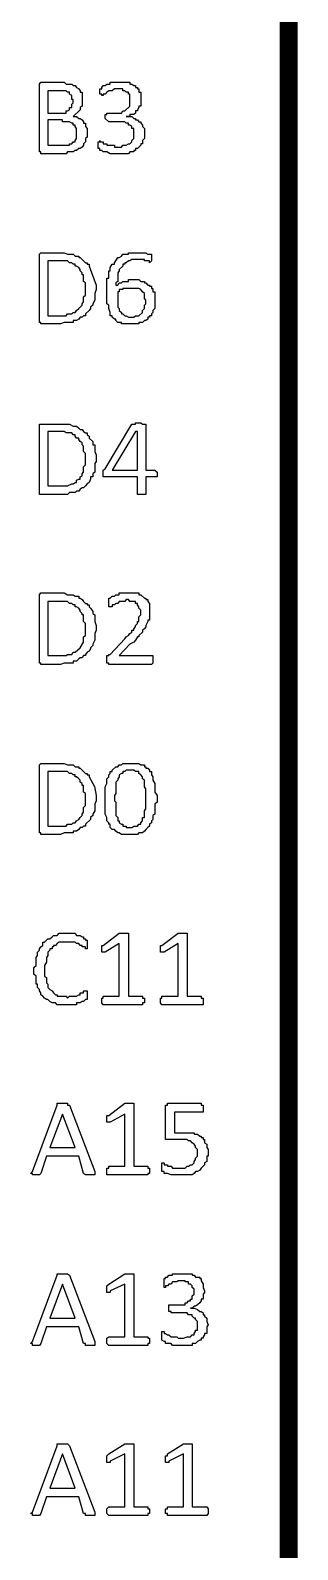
# Model space of a CAD drawing. Extents: x 0.35 to 4.98, y 3.96 to 9.44.
# Drawn here: x 4.067 to 4.258, y 4.852 to 5.938 of the extents above; entities that cross this region are included whole.
import ezdxf

# ---------------------------------------------------------------- set-up
doc = ezdxf.new("R2010")
doc.units = 0
doc.layers.get('0').update_dxf_attribs({"linetype": 'CONTINUOUS'})

msp = doc.modelspace()

# ---------------------------------------------------------------- linework, layer by layer
at = {"color": 214, "const_width": 0.01271}
msp.add_lwpolyline([(4.25206, 4.3201), (4.25206, 8.9655)], dxfattribs=at)
at = {"color": 94}
for points in [[(4.10796, 5.86426), (4.10796, 5.86139), (4.10693, 5.8604), (4.10693, 5.85801), (4.10547, 5.85661), (4.10547, 5.85563), (4.10444, 5.85422), (4.10297, 5.85325), (4.10194, 5.85325), (4.10047, 5.85183), (4.09944, 5.85183), (4.09799, 5.85086), (4.09397, 5.85086), (4.09293, 5.84939), (4.07497, 5.84939), (4.07497, 5.85086), (4.07394, 5.85086), (4.07394, 5.89914), (4.07497, 5.90061), (4.09147, 5.90061), (4.09293, 5.89914), (4.09694, 5.89914), (4.09799, 5.89822), (4.09944, 5.89822), (4.10047, 5.89675), (4.10194, 5.89583), (4.10297, 5.89437), (4.10297, 5.89344), (4.10444, 5.89344), (4.10444, 5.8834), (4.10297, 5.88243), (4.10297, 5.88097), (4.09799, 5.87619), (4.10047, 5.87619), (4.10194, 5.87478), (4.10297, 5.87478), (4.10444, 5.87381), (4.10547, 5.87239), (4.10547, 5.87142), (4.10693, 5.87142), (4.10693, 5.86903), (4.10796, 5.86757), (4.10796, 5.86426)], [(4.09799, 5.88721), (4.09799, 5.88818), (4.09694, 5.88818), (4.09694, 5.89106), (4.09543, 5.89199), (4.09543, 5.89344), (4.09397, 5.89344), (4.09293, 5.89437), (4.07997, 5.89437), (4.07997, 5.87858), (4.09293, 5.87858), (4.09293, 5.88004), (4.09397, 5.88004), (4.09543, 5.88097), (4.09543, 5.88243), (4.09694, 5.88243), (4.09694, 5.88482), (4.09799, 5.88579), (4.09799, 5.88721)], [(4.10047, 5.86426), (4.10047, 5.86757), (4.09944, 5.86903), (4.09944, 5.87001), (4.09799, 5.87001), (4.09799, 5.87142), (4.09694, 5.87142), (4.09543, 5.87239), (4.09044, 5.87239), (4.09044, 5.87381), (4.07997, 5.87381), (4.07997, 5.85563), (4.09543, 5.85563), (4.09543, 5.85661), (4.09694, 5.85661), (4.09799, 5.85801), (4.09944, 5.85801), (4.09944, 5.859), (4.10047, 5.8604), (4.10047, 5.86426)], [(4.11447, 5.75472), (4.11447, 5.75233), (4.11344, 5.74946), (4.11344, 5.74468), (4.11197, 5.74224), (4.11197, 5.74132), (4.11046, 5.73986), (4.11046, 5.73893), (4.10949, 5.73747), (4.10693, 5.73508), (4.10693, 5.73367), (4.10547, 5.73367), (4.10444, 5.73269), (4.10297, 5.73269), (4.10194, 5.73128), (4.10047, 5.73031), (4.09799, 5.73031), (4.09799, 5.72889), (4.09147, 5.72889), (4.08897, 5.72792), (4.07497, 5.72792), (4.07497, 5.72889), (4.07394, 5.72889), (4.07394, 5.77767), (4.07497, 5.77864), (4.09147, 5.77864), (4.09397, 5.77767), (4.09799, 5.77767), (4.09944, 5.77626), (4.10194, 5.77626), (4.10194, 5.77528), (4.10297, 5.77528), (4.10444, 5.77382), (4.10547, 5.77289), (4.10693, 5.77143), (4.10796, 5.77143), (4.10796, 5.77051), (4.10949, 5.77051), (4.10949, 5.76904), (4.11447, 5.75564), (4.11447, 5.75472)], [(4.15647, 5.74468), (4.15647, 5.73893), (4.15494, 5.73747), (4.15494, 5.73606), (4.15397, 5.73508), (4.15397, 5.73367), (4.15246, 5.73367), (4.15246, 5.73269), (4.15147, 5.73269), (4.15147, 5.73128), (4.14996, 5.73031), (4.14899, 5.73031), (4.14746, 5.72889), (4.14497, 5.72889), (4.14497, 5.72792), (4.13243, 5.72792), (4.13243, 5.72889), (4.12993, 5.72889), (4.12847, 5.73031), (4.12847, 5.73128), (4.12744, 5.73128), (4.12597, 5.73269), (4.12597, 5.73367), (4.12446, 5.73367), (4.12446, 5.73606), (4.12349, 5.73893), (4.12349, 5.74132), (4.12196, 5.74229), (4.12196, 5.76047), (4.12349, 5.76047), (4.12349, 5.76568), (4.12446, 5.76568), (4.12446, 5.76812), (4.12597, 5.77051), (4.12744, 5.77051), (4.12744, 5.77143), (4.12847, 5.77289), (4.12993, 5.77528), (4.13097, 5.77528), (4.13243, 5.77626), (4.13346, 5.77767), (4.13747, 5.77767), (4.13747, 5.77864), (4.14996, 5.77864), (4.15147, 5.77767), (4.15397, 5.77767), (4.15397, 5.77289), (4.15246, 5.77143), (4.15246, 5.77289), (4.14899, 5.77289), (4.14899, 5.77382), (4.13997, 5.77382), (4.13846, 5.77289), (4.13747, 5.77289), (4.13596, 5.77143), (4.13499, 5.77143), (4.13499, 5.77051), (4.13346, 5.77051), (4.13346, 5.76904), (4.13097, 5.76665), (4.13097, 5.76568), (4.12993, 5.76426), (4.12993, 5.75803), (4.12847, 5.75711), (4.12847, 5.75564), (4.12993, 5.75564), (4.13097, 5.75711), (4.13243, 5.75711), (4.13346, 5.75803), (4.13747, 5.75803), (4.13747, 5.7595), (4.14497, 5.7595), (4.14643, 5.75803), (4.14899, 5.75803), (4.14899, 5.75711), (4.14996, 5.75711), (4.15147, 5.75564), (4.15246, 5.75564), (4.15246, 5.75472), (4.15397, 5.75472), (4.15397, 5.75325), (4.15494, 5.75325), (4.15494, 5.75086), (4.15647, 5.75086), (4.15647, 5.74468)], [(4.10693, 5.75325), (4.10693, 5.75711), (4.10547, 5.75803), (4.10547, 5.76281), (4.10444, 5.76281), (4.10444, 5.76426), (4.10297, 5.76568), (4.10297, 5.76665), (4.10194, 5.76807), (4.10047, 5.76904), (4.09944, 5.76904), (4.09944, 5.77051), (4.09799, 5.77051), (4.09694, 5.77143), (4.09543, 5.77143), (4.09397, 5.77289), (4.07997, 5.77289), (4.07997, 5.73367), (4.09293, 5.73367), (4.09397, 5.73508), (4.09694, 5.73508), (4.09799, 5.73606), (4.09944, 5.73606), (4.10047, 5.73747), (4.10194, 5.73893), (4.10444, 5.74132), (4.10444, 5.74224), (4.10547, 5.74371), (4.10547, 5.74707), (4.10693, 5.74849), (4.10693, 5.75325)], [(4.14996, 5.74371), (4.14996, 5.74468), (4.14899, 5.7461), (4.14899, 5.74946), (4.14746, 5.75086), (4.14643, 5.75233), (4.14497, 5.75325), (4.13346, 5.75325), (4.13346, 5.75233), (4.13097, 5.75233), (4.13097, 5.75086), (4.12993, 5.75086), (4.12993, 5.7399), (4.13097, 5.73893), (4.13097, 5.73747), (4.13243, 5.73606), (4.13243, 5.73508), (4.13346, 5.73508), (4.13499, 5.73367), (4.13596, 5.73367), (4.13747, 5.73269), (4.14144, 5.73269), (4.14247, 5.73367), (4.14497, 5.73367), (4.14746, 5.73606), (4.14746, 5.73747), (4.14899, 5.73893), (4.14899, 5.74132), (4.14996, 5.74229), (4.14996, 5.74371)], [(4.11447, 5.63178), (4.11447, 5.62939), (4.11344, 5.62793), (4.11344, 5.62175), (4.11197, 5.62076), (4.11197, 5.61838), (4.11046, 5.61838), (4.11046, 5.61692), (4.10949, 5.61453), (4.10796, 5.61356), (4.10693, 5.61214), (4.10547, 5.61074), (4.10444, 5.61074), (4.10297, 5.60975), (4.10194, 5.60829), (4.10047, 5.60829), (4.09944, 5.60736), (4.09543, 5.60736), (4.09397, 5.6059), (4.07394, 5.6059), (4.07394, 5.65614), (4.09543, 5.65614), (4.09799, 5.65474), (4.10047, 5.65474), (4.10194, 5.65326), (4.10297, 5.65235), (4.10444, 5.65235), (4.10547, 5.65088), (4.10693, 5.64996), (4.10796, 5.64996), (4.10796, 5.64849), (4.10949, 5.64757), (4.10949, 5.64611), (4.11197, 5.64372), (4.11197, 5.64133), (4.11344, 5.64133), (4.11344, 5.63656), (4.11447, 5.63417), (4.11447, 5.63178)], [(4.10693, 5.63178), (4.10693, 5.6351), (4.10547, 5.63656), (4.10547, 5.64035), (4.10444, 5.64133), (4.10444, 5.64274), (4.10297, 5.64372), (4.10194, 5.64513), (4.10194, 5.64611), (4.10047, 5.64611), (4.09944, 5.64757), (4.09944, 5.64849), (4.09799, 5.64849), (4.09694, 5.64996), (4.09293, 5.64996), (4.09147, 5.65088), (4.07997, 5.65088), (4.07997, 5.61214), (4.09397, 5.61214), (4.09694, 5.61356), (4.09799, 5.61356), (4.09944, 5.61453), (4.10047, 5.61453), (4.10047, 5.616), (4.10194, 5.61692), (4.10297, 5.61692), (4.10297, 5.61838), (4.10444, 5.61931), (4.10444, 5.62076), (4.10547, 5.62175), (4.10547, 5.62554), (4.10693, 5.62701), (4.10693, 5.63178)], [(4.15793, 5.62076), (4.15793, 5.61838), (4.14996, 5.61838), (4.14996, 5.6059), (4.14393, 5.6059), (4.14393, 5.61838), (4.11947, 5.61838), (4.11947, 5.62315), (4.12093, 5.62414), (4.13997, 5.65614), (4.14247, 5.65614), (4.14247, 5.65711), (4.14643, 5.65711), (4.14746, 5.65614), (4.14996, 5.65614), (4.14996, 5.62315), (4.15647, 5.62315), (4.15793, 5.62175), (4.15793, 5.62076)], [(4.14393, 5.65088), (4.14247, 5.65088), (4.12597, 5.62315), (4.14393, 5.62315)], [(4.11447, 5.51124), (4.11447, 5.50885), (4.11344, 5.50646), (4.11344, 5.50163), (4.11197, 5.49881), (4.11197, 5.49783), (4.11046, 5.49636), (4.11046, 5.49544), (4.10949, 5.49397), (4.10796, 5.49306), (4.10693, 5.4916), (4.10693, 5.49067), (4.10547, 5.49067), (4.10444, 5.48921), (4.10297, 5.48921), (4.10194, 5.48828), (4.10047, 5.48682), (4.09799, 5.48682), (4.09799, 5.4854), (4.09147, 5.4854), (4.08897, 5.48443), (4.07497, 5.48443), (4.07497, 5.4854), (4.07394, 5.4854), (4.07394, 5.53418), (4.07497, 5.53564), (4.09147, 5.53564), (4.09397, 5.53418), (4.09799, 5.53418), (4.09944, 5.53321), (4.10194, 5.53321), (4.10194, 5.53179), (4.10297, 5.53179), (4.10444, 5.53082), (4.10547, 5.5294), (4.10693, 5.52794), (4.10796, 5.52794), (4.10796, 5.52701), (4.10949, 5.52701), (4.10949, 5.52556), (4.11046, 5.52463), (4.11197, 5.52225), (4.11197, 5.52078), (4.11344, 5.51981), (4.11344, 5.51503), (4.11447, 5.51215), (4.11447, 5.51124)], [(4.10693, 5.50976), (4.10693, 5.51361), (4.10547, 5.51503), (4.10547, 5.51981), (4.10444, 5.51981), (4.10444, 5.52078), (4.10297, 5.52225), (4.10297, 5.52317), (4.10194, 5.52463), (4.10047, 5.52556), (4.09944, 5.52556), (4.09944, 5.52701), (4.09799, 5.52701), (4.09694, 5.52794), (4.09543, 5.52794), (4.09397, 5.5294), (4.07997, 5.5294), (4.07997, 5.49067), (4.09293, 5.49067), (4.09397, 5.4916), (4.09694, 5.4916), (4.09799, 5.49306), (4.09944, 5.49306), (4.10303, 5.49631), (4.10547, 5.50022), (4.10547, 5.50401), (4.10693, 5.50499), (4.10693, 5.50976)], [(4.11447, 5.38971), (4.11447, 5.38683), (4.11344, 5.38444), (4.11344, 5.37967), (4.11197, 5.37728), (4.11197, 5.37631), (4.11046, 5.37489), (4.11046, 5.37349), (4.10693, 5.37011), (4.10693, 5.36865), (4.10547, 5.36865), (4.10444, 5.36774), (4.10297, 5.36774), (4.10194, 5.36626), (4.10047, 5.36529), (4.09799, 5.36529), (4.09799, 5.36388), (4.09147, 5.36388), (4.08897, 5.3629), (4.07497, 5.3629), (4.07497, 5.36388), (4.07394, 5.36388), (4.07394, 5.41265), (4.07497, 5.41363), (4.09147, 5.41363), (4.09397, 5.41265), (4.09799, 5.41265), (4.09944, 5.41124), (4.10194, 5.41124), (4.10194, 5.41026), (4.10297, 5.41026), (4.10693, 5.40647), (4.10796, 5.40647), (4.10796, 5.40549), (4.10949, 5.40549), (4.10949, 5.40408), (4.11317, 5.39708), (4.11447, 5.39068), (4.11447, 5.38971)], [(4.15793, 5.38829), (4.15793, 5.3859), (4.15647, 5.38444), (4.15647, 5.37728), (4.15494, 5.37631), (4.15494, 5.37343), (4.15397, 5.3725), (4.15397, 5.37104), (4.15246, 5.37011), (4.15246, 5.36865), (4.15147, 5.36774), (4.14996, 5.36626), (4.14899, 5.36529), (4.14746, 5.36388), (4.14497, 5.36388), (4.14393, 5.3629), (4.13243, 5.3629), (4.13097, 5.36388), (4.12993, 5.36388), (4.12847, 5.36529), (4.12744, 5.36626), (4.12597, 5.36626), (4.12446, 5.36774), (4.12446, 5.37011), (4.12349, 5.37011), (4.12349, 5.37104), (4.12196, 5.3725), (4.12196, 5.37489), (4.12093, 5.37728), (4.12093, 5.39686), (4.12196, 5.39925), (4.12196, 5.40261), (4.12349, 5.40408), (4.12349, 5.40549), (4.12446, 5.40647), (4.12446, 5.40788), (4.12597, 5.40788), (4.12597, 5.40886), (4.12847, 5.41124), (4.12993, 5.41124), (4.13097, 5.41265), (4.13243, 5.41265), (4.13346, 5.41363), (4.14497, 5.41363), (4.14643, 5.41265), (4.14899, 5.41265), (4.14899, 5.41124), (4.14996, 5.41124), (4.14996, 5.41026), (4.15147, 5.41026), (4.15246, 5.40886), (4.15246, 5.40788), (4.15397, 5.40788), (4.15397, 5.40549), (4.15494, 5.40408), (4.15494, 5.40164), (4.15647, 5.39925), (4.15647, 5.39307), (4.15793, 5.39068), (4.15793, 5.38829)], [(4.14996, 5.38829), (4.14996, 5.39546), (4.14899, 5.39686), (4.14899, 5.40164), (4.14746, 5.40261), (4.14746, 5.40408), (4.14643, 5.40549), (4.14497, 5.40647), (4.14497, 5.40788), (4.14247, 5.40788), (4.14144, 5.40886), (4.13596, 5.40886), (4.13499, 5.40788), (4.13346, 5.40788), (4.13346, 5.40647), (4.13243, 5.40647), (4.13097, 5.40549), (4.13097, 5.40408), (4.12993, 5.40261), (4.12993, 5.40164), (4.12847, 5.40022), (4.12847, 5.39208), (4.12744, 5.39068), (4.12744, 5.38683), (4.12847, 5.3859), (4.12847, 5.37631), (4.12993, 5.37489), (4.12993, 5.3725), (4.13097, 5.3725), (4.13097, 5.37104), (4.13243, 5.37011), (4.13346, 5.37011), (4.13346, 5.36865), (4.13596, 5.36865), (4.13596, 5.36774), (4.13997, 5.36774), (4.14144, 5.36865), (4.14393, 5.36865), (4.14497, 5.37011), (4.14643, 5.37011), (4.14643, 5.37104), (4.14746, 5.3725), (4.14746, 5.37489), (4.14899, 5.37489), (4.14899, 5.37967), (4.14996, 5.38108), (4.14996, 5.38829)], [(4.10693, 5.38829), (4.10693, 5.39208), (4.10547, 5.39307), (4.10547, 5.39785), (4.10444, 5.39785), (4.10444, 5.39931), (4.10297, 5.40022), (4.10297, 5.40169), (4.10194, 5.40261), (4.10047, 5.40408), (4.09944, 5.40408), (4.09944, 5.40549), (4.09799, 5.40549), (4.09694, 5.40647), (4.09543, 5.40647), (4.09397, 5.40788), (4.07997, 5.40788), (4.07997, 5.36865), (4.09293, 5.36865), (4.09397, 5.37011), (4.09694, 5.37011), (4.09799, 5.37104), (4.09944, 5.37104), (4.10047, 5.3725), (4.10194, 5.37349), (4.10297, 5.37489), (4.10444, 5.37631), (4.10444, 5.37728), (4.10547, 5.37875), (4.10547, 5.38206), (4.10693, 5.38351), (4.10693, 5.38829)], [(4.11344, 5.12185), (4.11344, 5.11947), (4.10693, 5.11947), (4.10547, 5.12039), (4.10194, 5.13281), (4.07894, 5.13281), (4.07497, 5.12039), (4.07394, 5.11947), (4.06896, 5.11947), (4.06896, 5.12039), (4.06743, 5.12039), (4.06896, 5.12185), (4.08649, 5.16922), (4.08649, 5.17063), (4.09397, 5.17063), (4.09397, 5.16922), (4.09543, 5.16922), (4.11344, 5.12185)], [(4.09044, 5.16297), (4.08143, 5.13906), (4.09944, 5.13906)], [(4.11344, 5.00032), (4.11344, 4.99744), (4.10693, 4.99744), (4.10693, 4.99892), (4.10547, 4.99892), (4.10194, 5.01085), (4.07894, 5.01085), (4.07497, 4.99892), (4.07394, 4.99744), (4.06896, 4.99744), (4.06896, 4.99892), (4.06743, 4.99892), (4.06896, 5.00032), (4.08649, 5.04769), (4.08649, 5.04867), (4.09397, 5.04867), (4.09543, 5.04769), (4.11344, 5.00032)], [(4.09044, 5.04144), (4.08143, 5.01708), (4.09944, 5.01708)], [(4.11344, 4.87836), (4.11344, 4.87597), (4.10693, 4.87597), (4.10693, 4.87739), (4.10547, 4.87739), (4.10194, 4.88932), (4.07894, 4.88932), (4.07497, 4.87739), (4.07394, 4.87597), (4.06896, 4.87597), (4.06896, 4.87739), (4.06743, 4.87739), (4.06896, 4.87836), (4.08649, 4.92572), (4.08649, 4.92714), (4.09397, 4.92714), (4.09543, 4.92572), (4.11344, 4.87836)], [(4.09044, 4.91997), (4.08143, 4.89556), (4.09944, 4.89556)]]:
    msp.add_lwpolyline(points, close=True, dxfattribs=at)
for points in [[(4.14899, 5.86426), (4.14899, 5.8604), (4.14746, 5.859), (4.14746, 5.85661), (4.14643, 5.85661), (4.14643, 5.85563), (4.14497, 5.85422), (4.14393, 5.85325), (4.14247, 5.85325), (4.14247, 5.85183), (4.14144, 5.85183), (4.14144, 5.85086), (4.13846, 5.85086), (4.13747, 5.84939), (4.12446, 5.84939), (4.12196, 5.85086), (4.11947, 5.85086), (4.11843, 5.85183), (4.11697, 5.85183), (4.11697, 5.85325), (4.11594, 5.85325), (4.11594, 5.85801), (4.11697, 5.85801), (4.11697, 5.859), (4.11697, 5.85801), (4.11947, 5.85801), (4.11947, 5.85661), (4.12196, 5.85661), (4.12196, 5.85563), (4.12744, 5.85563), (4.12744, 5.85422), (4.13243, 5.85422), (4.13346, 5.85563), (4.13596, 5.85563), (4.13747, 5.85661), (4.13846, 5.85661), (4.13997, 5.85801), (4.13997, 5.859), (4.14144, 5.8604), (4.14144, 5.86757), (4.13997, 5.86757), (4.13997, 5.86903), (4.13846, 5.87001), (4.13747, 5.87001), (4.13747, 5.87142), (4.13596, 5.87142), (4.13499, 5.87239), (4.12349, 5.87239), (4.12093, 5.87478), (4.12093, 5.87765), (4.12196, 5.87765), (4.12196, 5.87858), (4.13243, 5.87858), (4.13346, 5.88004), (4.13499, 5.88004), (4.13846, 5.8834), (4.13846, 5.89199), (4.13747, 5.89199), (4.13747, 5.89344), (4.13596, 5.89344), (4.13499, 5.89437), (4.13346, 5.89437), (4.13346, 5.89583), (4.12744, 5.89583), (4.12597, 5.89437), (4.12349, 5.89437), (4.12196, 5.89344), (4.12093, 5.89199), (4.11947, 5.89199), (4.11947, 5.89106), (4.11843, 5.89106), (4.11843, 5.89199), (4.11697, 5.89199), (4.11697, 5.89583), (4.11843, 5.89583), (4.11843, 5.89675), (4.11947, 5.89822), (4.12093, 5.89822), (4.12196, 5.89914), (4.12446, 5.89914), (4.12446, 5.90061), (4.13846, 5.90061), (4.13846, 5.89914), (4.13997, 5.89914), (4.14144, 5.89822), (4.14247, 5.89822), (4.14247, 5.89675), (4.14393, 5.89675), (4.14393, 5.89583), (4.14497, 5.89583), (4.14497, 5.89344), (4.14643, 5.89344), (4.14643, 5.8834), (4.14497, 5.8834), (4.14497, 5.88243), (4.14393, 5.88097), (4.14393, 5.88004), (4.14247, 5.88004), (4.14247, 5.87858), (4.14144, 5.87765), (4.13846, 5.87765), (4.13846, 5.87619), (4.13596, 5.87619), (4.13997, 5.87619), (4.14144, 5.87478), (4.14247, 5.87478), (4.14247, 5.87381), (4.14393, 5.87381), (4.14497, 5.87239), (4.14643, 5.87239), (4.14643, 5.87142), (4.14746, 5.87001), (4.14746, 5.86903), (4.14899, 5.86757), (4.14899, 5.86426)], [(4.15494, 5.48828), (4.15494, 5.4854), (4.15397, 5.48443), (4.12349, 5.48443), (4.12349, 5.4854), (4.12196, 5.4854), (4.12196, 5.49067), (4.12349, 5.49067), (4.12349, 5.4916), (4.12446, 5.4916), (4.13499, 5.50261), (4.13596, 5.50407), (4.13747, 5.50499), (4.13846, 5.50646), (4.13997, 5.50738), (4.13997, 5.50885), (4.14144, 5.50885), (4.14144, 5.50976), (4.14247, 5.51124), (4.14247, 5.51215), (4.14393, 5.51361), (4.14393, 5.51503), (4.14497, 5.51503), (4.14497, 5.51839), (4.14643, 5.51981), (4.14643, 5.52317), (4.14497, 5.52463), (4.14497, 5.52556), (4.14393, 5.52701), (4.14393, 5.528), (4.14247, 5.528), (4.14247, 5.5294), (4.13846, 5.5294), (4.13747, 5.53082), (4.13596, 5.53082), (4.13499, 5.5294), (4.13097, 5.5294), (4.12993, 5.528), (4.12847, 5.528), (4.12744, 5.52701), (4.12597, 5.52701), (4.12597, 5.52556), (4.12349, 5.52556), (4.12349, 5.53179), (4.12446, 5.53179), (4.12597, 5.53326), (4.12744, 5.53326), (4.12847, 5.53418), (4.13097, 5.53418), (4.13097, 5.53564), (4.14497, 5.53564), (4.14497, 5.53418), (4.14643, 5.53418), (4.14899, 5.53179), (4.14996, 5.53179), (4.14996, 5.53082), (4.15147, 5.53082), (4.15147, 5.5294), (4.15246, 5.528), (4.15246, 5.516), (4.15147, 5.516), (4.15147, 5.51503), (4.14996, 5.51215), (4.14996, 5.51124), (4.14899, 5.50976), (4.14746, 5.50885), (4.14746, 5.50738), (4.14497, 5.50499), (4.14497, 5.50407), (4.14393, 5.50407), (4.14247, 5.50163), (4.14144, 5.50022), (4.13846, 5.49881), (4.13097, 5.49067), (4.15494, 5.49067), (4.15494, 5.48828)], [(4.10796, 5.2481), (4.10796, 5.24479), (4.10693, 5.24479), (4.10547, 5.24333), (4.10444, 5.24333), (4.10297, 5.2424), (4.10047, 5.2424), (4.10047, 5.24094), (4.08649, 5.24094), (4.08544, 5.2424), (4.08296, 5.2424), (4.08143, 5.24333), (4.07997, 5.24479), (4.07894, 5.24479), (4.07747, 5.24571), (4.07644, 5.24718), (4.07497, 5.2481), (4.07497, 5.24957), (4.07394, 5.25097), (4.07394, 5.25196), (4.07249, 5.25336), (4.07249, 5.25575), (4.07146, 5.25575), (4.07146, 5.2615), (4.06993, 5.26297), (4.06993, 5.26774), (4.07146, 5.26915), (4.07146, 5.2749), (4.07249, 5.27636), (4.07249, 5.27875), (4.07394, 5.28017), (4.07394, 5.28114), (4.07497, 5.28256), (4.07644, 5.28353), (4.07644, 5.28592), (4.07747, 5.28592), (4.07997, 5.28831), (4.08143, 5.28831), (4.08296, 5.28971), (4.08393, 5.29069), (4.08649, 5.29069), (4.08794, 5.29215), (4.09944, 5.29215), (4.10047, 5.29069), (4.10297, 5.29069), (4.10444, 5.28971), (4.10547, 5.28971), (4.10547, 5.28831), (4.10693, 5.28831), (4.10693, 5.28733), (4.10796, 5.28733), (4.10796, 5.28114), (4.10693, 5.28114), (4.10693, 5.28256), (4.10444, 5.28256), (4.10444, 5.28353), (4.10297, 5.28353), (4.10194, 5.28494), (4.10047, 5.28494), (4.09944, 5.28592), (4.08794, 5.28592), (4.08649, 5.28494), (4.08544, 5.28353), (4.08393, 5.28353), (4.08393, 5.28256), (4.08296, 5.28256), (4.08296, 5.28114), (4.08143, 5.28114), (4.08143, 5.28017), (4.07997, 5.27875), (4.07997, 5.27636), (4.07894, 5.2749), (4.07894, 5.27154), (4.07747, 5.26915), (4.07747, 5.2615), (4.07894, 5.26053), (4.07894, 5.25672), (4.07997, 5.25575), (4.07997, 5.25336), (4.08143, 5.25196), (4.08296, 5.25097), (4.08393, 5.24957), (4.08544, 5.2481), (4.08649, 5.2481), (4.08649, 5.24718), (4.09293, 5.24718), (4.09397, 5.24571), (4.09543, 5.24718), (4.10047, 5.24718), (4.10194, 5.2481), (4.10297, 5.2481), (4.10297, 5.24957), (4.10547, 5.24957), (4.10547, 5.25097), (4.10796, 5.25097), (4.10796, 5.2481)], [(4.14899, 5.24333), (4.14899, 5.2424), (4.14746, 5.2424), (4.14746, 5.24094), (4.11947, 5.24094), (4.11843, 5.2424), (4.11843, 5.24571), (4.11947, 5.24571), (4.11947, 5.24718), (4.13097, 5.24718), (4.13097, 5.28494), (4.12093, 5.27875), (4.11843, 5.27875), (4.11843, 5.28353), (4.11947, 5.28353), (4.13097, 5.29215), (4.13747, 5.29215), (4.13747, 5.24718), (4.14746, 5.24718), (4.14746, 5.24571), (4.14899, 5.24571), (4.14899, 5.24333)], [(4.19097, 5.24333), (4.19097, 5.24094), (4.16146, 5.24094), (4.16049, 5.2424), (4.16049, 5.24571), (4.16146, 5.24571), (4.16146, 5.24718), (4.17296, 5.24718), (4.17296, 5.28494), (4.16297, 5.27875), (4.16049, 5.27875), (4.16049, 5.28353), (4.16146, 5.28353), (4.17296, 5.29215), (4.17947, 5.29215), (4.17947, 5.24718), (4.18946, 5.24718), (4.18946, 5.24571), (4.19097, 5.24571), (4.19097, 5.24333)], [(4.15246, 5.12185), (4.15246, 5.12039), (4.15147, 5.12039), (4.15147, 5.11947), (4.12196, 5.11947), (4.12196, 5.12424), (4.12349, 5.12424), (4.12349, 5.12565), (4.13499, 5.12565), (4.13499, 5.16297), (4.12446, 5.15722), (4.12196, 5.15722), (4.12196, 5.162), (4.12349, 5.162), (4.13499, 5.17063), (4.14144, 5.17063), (4.14144, 5.12565), (4.15147, 5.12565), (4.15147, 5.12424), (4.15246, 5.12424), (4.15246, 5.12185)], [(4.19444, 5.13525), (4.19444, 5.13286), (4.19347, 5.13286), (4.19347, 5.12901), (4.19194, 5.12804), (4.19194, 5.12663), (4.18946, 5.12424), (4.18847, 5.12278), (4.18696, 5.12185), (4.18544, 5.12185), (4.18446, 5.12039), (4.18294, 5.11947), (4.16797, 5.11947), (4.16547, 5.12039), (4.16297, 5.12039), (4.16297, 5.12185), (4.16146, 5.12185), (4.16146, 5.12804), (4.16297, 5.12804), (4.16297, 5.12663), (4.16547, 5.12663), (4.16547, 5.12565), (4.16797, 5.12565), (4.16894, 5.12424), (4.17794, 5.12424), (4.17947, 5.12565), (4.18044, 5.12565), (4.18197, 5.12663), (4.18294, 5.12663), (4.18446, 5.12804), (4.18446, 5.12901), (4.18544, 5.13049), (4.18544, 5.1314), (4.18696, 5.13286), (4.18696, 5.13764), (4.18544, 5.13906), (4.18544, 5.14003), (4.18446, 5.14144), (4.18294, 5.14242), (4.18197, 5.14382), (4.18044, 5.14382), (4.17947, 5.14481), (4.16396, 5.14481), (4.16396, 5.16922), (4.16547, 5.16922), (4.16547, 5.17063), (4.18946, 5.17063), (4.18946, 5.16922), (4.19097, 5.16922), (4.19097, 5.16439), (4.17046, 5.16439), (4.17046, 5.14958), (4.18446, 5.14958), (4.18446, 5.1486), (4.18696, 5.1486), (4.18847, 5.14719), (4.18946, 5.14719), (4.18946, 5.14621), (4.19097, 5.14621), (4.19097, 5.14481), (4.19194, 5.14481), (4.19194, 5.14242), (4.19347, 5.14144), (4.19347, 5.13906), (4.19444, 5.13764), (4.19444, 5.13525)], [(4.15246, 5.00131), (4.15246, 4.99892), (4.15147, 4.99892), (4.15147, 4.99744), (4.12349, 4.99744), (4.12196, 4.99892), (4.12196, 5.00271), (4.12349, 5.00369), (4.13499, 5.00369), (4.13499, 5.04144), (4.12446, 5.03668), (4.12446, 5.03526), (4.12196, 5.03526), (4.12196, 5.04004), (4.12349, 5.04144), (4.13499, 5.04867), (4.14144, 5.04867), (4.14144, 5.00369), (4.15147, 5.00369), (4.15147, 5.00271), (4.15246, 5.00271), (4.15246, 5.00131)], [(4.19444, 5.01226), (4.19347, 5.01085), (4.19347, 5.00608), (4.19194, 5.00608), (4.19194, 5.0051), (4.19097, 5.00369), (4.19097, 5.00271), (4.18946, 5.00271), (4.18946, 5.00131), (4.18847, 5.00131), (4.18696, 5.00032), (4.18544, 4.99892), (4.18294, 4.99892), (4.18294, 4.99744), (4.16894, 4.99744), (4.16797, 4.99892), (4.16396, 4.99892), (4.16396, 5.00032), (4.16297, 5.00032), (4.16146, 5.00131), (4.16146, 5.00749), (4.16297, 5.00749), (4.16297, 5.00608), (4.16396, 5.00608), (4.16547, 5.0051), (4.16644, 5.0051), (4.16797, 5.00369), (4.17199, 5.00369), (4.17296, 5.00271), (4.17697, 5.00271), (4.17947, 5.00369), (4.18197, 5.00369), (4.18294, 5.0051), (4.18446, 5.0051), (4.18446, 5.00608), (4.18544, 5.00749), (4.18544, 5.00846), (4.18696, 5.00846), (4.18696, 5.01471), (4.18544, 5.01611), (4.18544, 5.01708), (4.18446, 5.01708), (4.18294, 5.0185), (4.18294, 5.01947), (4.18044, 5.01947), (4.17947, 5.02089), (4.16797, 5.02089), (4.16797, 5.02186), (4.16644, 5.02186), (4.16644, 5.02664), (4.17794, 5.02664), (4.17794, 5.0281), (4.17947, 5.0281), (4.18044, 5.02951), (4.18197, 5.02951), (4.18197, 5.03049), (4.18294, 5.03049), (4.18294, 5.03288), (4.18446, 5.03429), (4.18446, 5.03765), (4.18294, 5.03906), (4.18294, 5.04004), (4.18197, 5.04144), (4.18044, 5.04144), (4.18044, 5.04292), (4.17794, 5.04292), (4.17794, 5.04383), (4.17296, 5.04383), (4.17199, 5.04292), (4.16894, 5.04292), (4.16797, 5.04144), (4.16644, 5.04144), (4.16547, 5.04004), (4.16396, 5.04004), (4.16396, 5.03906), (4.16297, 5.03906), (4.16297, 5.04531), (4.16396, 5.04531), (4.16396, 5.04622), (4.16547, 5.04622), (4.16644, 5.04769), (4.16894, 5.04769), (4.16894, 5.04867), (4.18294, 5.04867), (4.18294, 5.04769), (4.18446, 5.04769), (4.18544, 5.04622), (4.18847, 5.04622), (4.18847, 5.04531), (4.18946, 5.04531), (4.18946, 5.04383), (4.19097, 5.04144), (4.19097, 5.03906), (4.19194, 5.03668), (4.19194, 5.03526), (4.19097, 5.03429), (4.19097, 5.03049), (4.18946, 5.03049), (4.18946, 5.02951), (4.18847, 5.0281), (4.18696, 5.02664), (4.18544, 5.02567), (4.18446, 5.02567), (4.18294, 5.02425), (4.18197, 5.02425), (4.18446, 5.02425), (4.18696, 5.02328), (4.18847, 5.02186), (4.18946, 5.02186), (4.19097, 5.02089), (4.19097, 5.01947), (4.19194, 5.01947), (4.19194, 5.0185), (4.19347, 5.01708), (4.19347, 5.01471), (4.19444, 5.01226)], [(4.15246, 4.87978), (4.15246, 4.87739), (4.15147, 4.87739), (4.15147, 4.87597), (4.12349, 4.87597), (4.12196, 4.87739), (4.12196, 4.88075), (4.12349, 4.88217), (4.13499, 4.88217), (4.13499, 4.91997), (4.12446, 4.91471), (4.12446, 4.91374), (4.12196, 4.91374), (4.12196, 4.91851), (4.12349, 4.91997), (4.13499, 4.92714), (4.14144, 4.92714), (4.14144, 4.88217), (4.15147, 4.88217), (4.15147, 4.88075), (4.15246, 4.88075), (4.15246, 4.87978)], [(4.19444, 4.87978), (4.19444, 4.87739), (4.19347, 4.87597), (4.16547, 4.87597), (4.16547, 4.87739), (4.16396, 4.87739), (4.16396, 4.88075), (4.16547, 4.88075), (4.16547, 4.88217), (4.17697, 4.88217), (4.17697, 4.91997), (4.16644, 4.91471), (4.16644, 4.91374), (4.16396, 4.91374), (4.16396, 4.91851), (4.16547, 4.91851), (4.16547, 4.91997), (4.17697, 4.92714), (4.18294, 4.92714), (4.18294, 4.88217), (4.19347, 4.88217), (4.19444, 4.88075), (4.19444, 4.87978)]]:
    msp.add_lwpolyline(points, dxfattribs=at)

doc.saveas('drawing.dxf')
